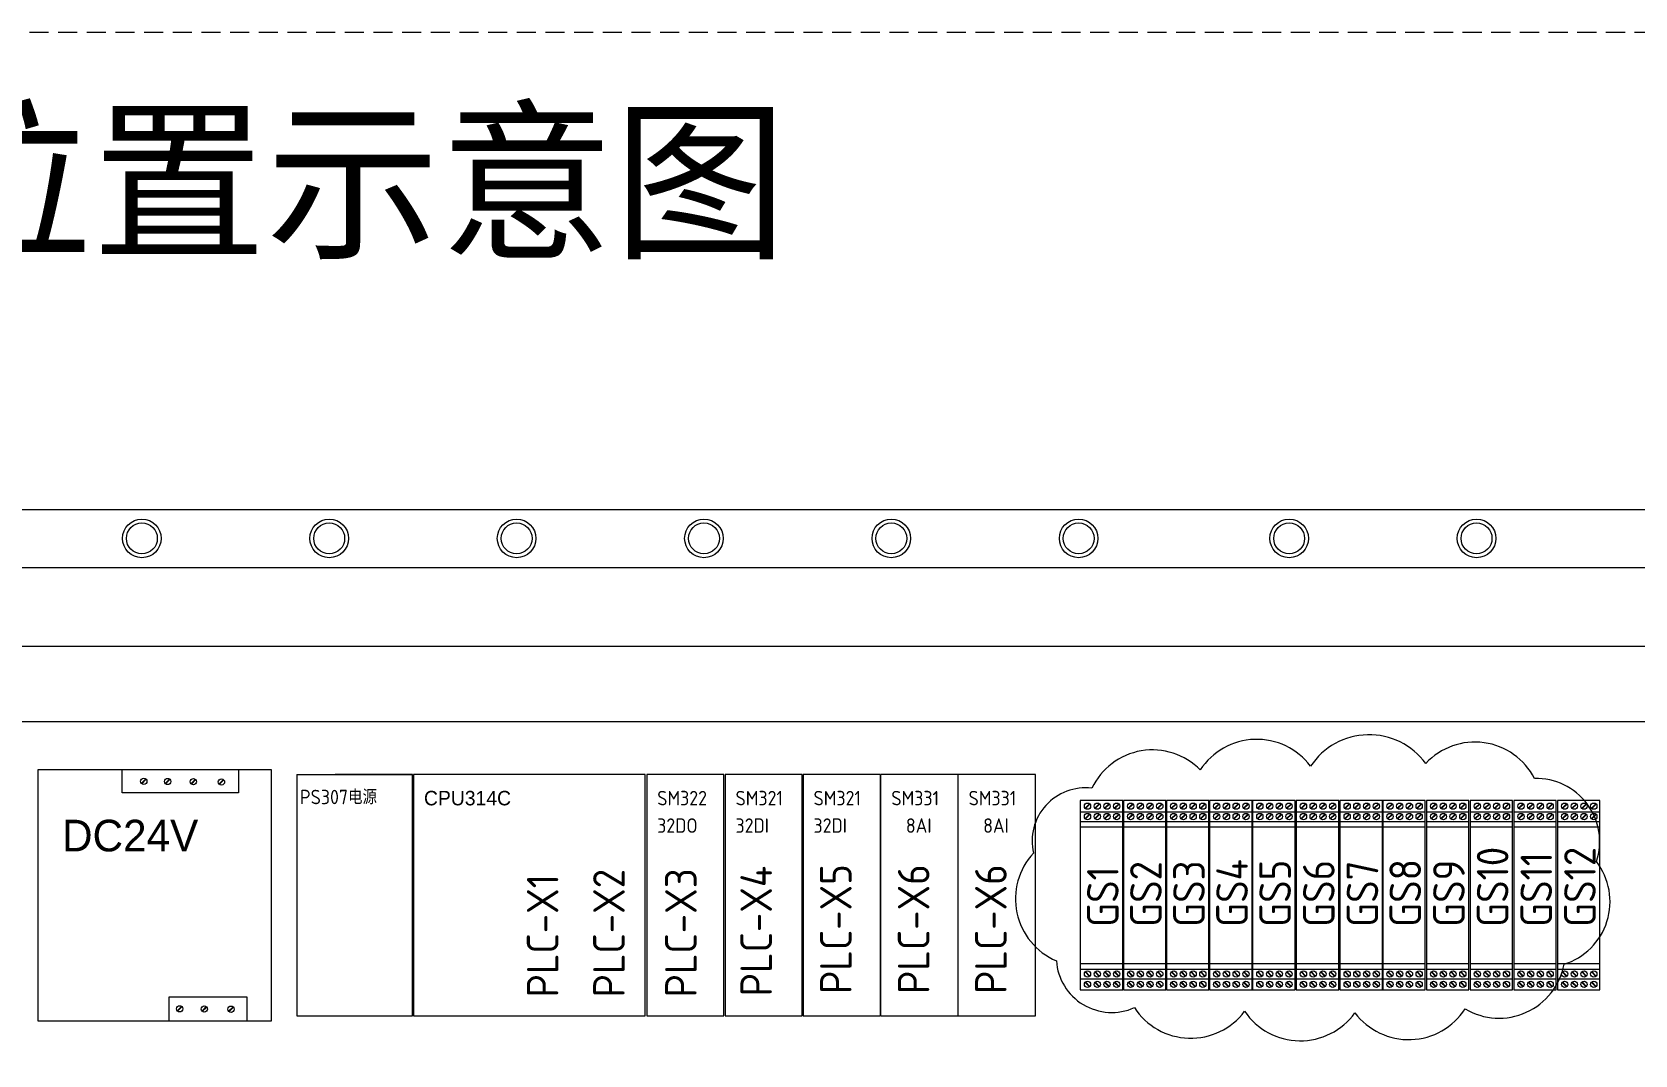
# Model space of a CAD drawing. Header units: millimetres. Extents: x 32721 to 72822, y 57624 to 123188.
# Drawn here: x 37826.9 to 38246.3, y 61917.2 to 62184.8 of the extents above; entities that cross this region are included whole.
import ezdxf

# ---------------------------------------------------------------- set-up
doc = ezdxf.new("R2010")
doc.units = ezdxf.units.MM
doc.header["$LTSCALE"] = 10
doc.linetypes.add('DASHED', pattern=[0.75, 0.5, -0.25])
doc.layers.get('0').update_dxf_attribs({"lineweight": 18})
doc.layers.add('1轮廓实线层', color=7, linetype='Continuous', lineweight=18)
doc.layers.add('6文字层', color=3, linetype='Continuous', lineweight=18)
doc.styles.add('FS', font='')
doc.styles.get("Standard").update_dxf_attribs({"font": 'isocp.shx', "width": 0.707, "bigfont": 'hztxt.shx'})
doc.styles.add('样式 1', font='SIMYOU.TTF', dxfattribs={"width": 0.75})
doc.styles.get('FS').set_extended_font_data('宋体')

msp = doc.modelspace()

# ---------------------------------------------------------------- linework, layer by layer
at = {"layer": '1轮廓实线层'}
for p, q in [((37755.02, 62059.91), (38452.49, 62059.91)), ((37770.18, 62044.74), (38437.33, 62044.74)), ((37794.84, 62024.15), (38412.67, 62024.15)), ((37814.56, 62004.45), (38392.95, 62004.45)), ((37889.55, 61991.81), (37828.4, 61991.81)), ((37828.4, 61991.81), (37828.4, 61926.1)), ((37889.55, 61926.1), (37889.55, 61991.81)), ((37855.47, 61988.24), (37856.63, 61989.4)), ((37855.57, 61988.14), (37856.73, 61989.3)), ((37861.69, 61988.19), (37862.85, 61989.35)), ((37861.79, 61988.08), (37862.95, 61989.25)), ((37868.45, 61988.14), (37869.61, 61989.3)), ((37868.55, 61988.03), (37869.71, 61989.2)), ((37875.79, 61988.08), (37876.95, 61989.25)), ((37875.89, 61987.98), (37877.05, 61989.14)), ((37896.11, 61990.54), (37896.11, 61927.37)), ((37896.11, 61990.54), (37926.43, 61990.54)), ((37926.43, 61990.54), (37906.22, 61990.54)), ((37926.43, 61927.37), (37926.43, 61990.54)), ((37987.32, 61990.54), (37926.67, 61990.54)), ((37926.67, 61990.54), (37926.67, 61927.37)), ((37987.32, 61927.37), (37987.32, 61990.54)), ((38007.92, 61990.54), (37987.7, 61990.54)), ((37987.7, 61990.54), (37987.7, 61927.37)), ((38007.92, 61927.37), (38007.92, 61990.54)), ((38028.41, 61990.54), (38008.19, 61990.54)), ((38008.19, 61990.54), (38008.19, 61927.37)), ((38028.41, 61927.37), (38028.41, 61990.54)), ((38048.81, 61990.54), (38028.6, 61990.54)), ((38028.6, 61990.54), (38028.6, 61927.37)), ((38048.81, 61990.54), (38048.81, 61927.37)), ((38048.96, 61927.37), (38048.96, 61990.54)), ((38069.17, 61990.54), (38048.96, 61990.54)), ((38069.17, 61927.37), (38069.17, 61990.54)), ((38069.17, 61927.37), (38069.17, 61990.54)), ((38089.39, 61990.54), (38069.17, 61990.54)), ((38089.39, 61927.37), (38089.39, 61990.54)), ((37864.83, 61928.71), (37865.99, 61929.87)), ((37864.93, 61928.61), (37866.09, 61929.77)), ((37871.29, 61928.66), (37872.45, 61929.82)), ((37871.39, 61928.56), (37872.56, 61929.72)), ((37878.3, 61928.61), (37879.46, 61929.77)), ((37878.41, 61928.51), (37879.57, 61929.67)), ((37828.4, 61926.1), (37889.55, 61926.1)), ((37896.11, 61927.37), (37926.43, 61927.37)), ((37906.22, 61927.37), (37926.43, 61927.37)), ((37926.67, 61927.37), (37987.32, 61927.37)), ((37987.7, 61927.37), (38007.92, 61927.37)), ((38008.19, 61927.37), (38028.41, 61927.37)), ((38028.6, 61927.37), (38048.81, 61927.37)), ((38048.96, 61927.37), (38069.17, 61927.37)), ((38069.17, 61927.37), (38089.39, 61927.37))]:
    msp.add_line(p, q, dxfattribs=at)
at = {"layer": '1轮廓实线层', "lineweight": 13}
for p, q in [((38112.28, 61983.72), (38101.16, 61983.72)), ((38101.16, 61983.72), (38101.16, 61934.19)), ((38102.41, 61981.74), (38103.57, 61982.9)), ((38102.51, 61981.64), (38103.67, 61982.8)), ((38104.96, 61981.74), (38106.12, 61982.9)), ((38105.06, 61981.64), (38106.22, 61982.8)), ((38107.5, 61981.74), (38108.66, 61982.9)), ((38107.6, 61981.64), (38108.77, 61982.8)), ((38110.05, 61981.74), (38111.21, 61982.9)), ((38110.15, 61981.64), (38111.31, 61982.8)), ((38112.28, 61934.19), (38112.28, 61983.72)), ((38123.55, 61983.72), (38112.43, 61983.72)), ((38112.43, 61983.72), (38112.43, 61934.19)), ((38113.68, 61981.74), (38114.84, 61982.9)), ((38113.78, 61981.64), (38114.95, 61982.8)), ((38116.23, 61981.74), (38117.39, 61982.9)), ((38116.33, 61981.64), (38117.49, 61982.8)), ((38118.77, 61981.74), (38119.94, 61982.9)), ((38118.88, 61981.64), (38120.04, 61982.8)), ((38121.32, 61981.74), (38122.48, 61982.9)), ((38121.42, 61981.64), (38122.58, 61982.8)), ((38123.55, 61934.19), (38123.55, 61983.72)), ((38134.82, 61983.72), (38123.7, 61983.72)), ((38123.7, 61983.72), (38123.7, 61934.19)), ((38124.95, 61981.74), (38126.12, 61982.9)), ((38125.06, 61981.64), (38126.22, 61982.8)), ((38127.5, 61981.74), (38128.66, 61982.9)), ((38127.6, 61981.64), (38128.76, 61982.8)), ((38130.05, 61981.74), (38131.21, 61982.9)), ((38130.15, 61981.64), (38131.31, 61982.8)), ((38132.59, 61981.74), (38133.75, 61982.9)), ((38132.69, 61981.64), (38133.86, 61982.8)), ((38134.82, 61934.19), (38134.82, 61983.72)), ((38146.09, 61983.72), (38134.98, 61983.72)), ((38134.98, 61983.72), (38134.98, 61934.19)), ((38136.23, 61981.74), (38137.39, 61982.9)), ((38136.33, 61981.64), (38137.49, 61982.8)), ((38138.77, 61981.74), (38139.93, 61982.9)), ((38138.87, 61981.64), (38140.04, 61982.8)), ((38141.32, 61981.74), (38142.48, 61982.9)), ((38141.42, 61981.64), (38142.58, 61982.8)), ((38143.86, 61981.74), (38145.03, 61982.9)), ((38143.97, 61981.64), (38145.13, 61982.8)), ((38146.09, 61934.19), (38146.09, 61983.72)), ((38157.37, 61983.72), (38146.25, 61983.72)), ((38146.25, 61983.72), (38146.25, 61934.19)), ((38147.5, 61981.74), (38148.66, 61982.9)), ((38147.6, 61981.64), (38148.76, 61982.8)), ((38150.04, 61981.74), (38151.21, 61982.9)), ((38150.15, 61981.64), (38151.31, 61982.8)), ((38152.59, 61981.74), (38153.75, 61982.9)), ((38152.69, 61981.64), (38153.85, 61982.8)), ((38155.14, 61981.74), (38156.3, 61982.9)), ((38155.24, 61981.64), (38156.4, 61982.8)), ((38157.37, 61934.19), (38157.37, 61983.72)), ((38168.79, 61983.72), (38157.67, 61983.72)), ((38157.67, 61983.72), (38157.67, 61934.19)), ((38158.92, 61981.74), (38160.08, 61982.9)), ((38159.02, 61981.64), (38160.19, 61982.8)), ((38161.47, 61981.74), (38162.63, 61982.9)), ((38161.57, 61981.64), (38162.73, 61982.8)), ((38164.01, 61981.74), (38165.18, 61982.9)), ((38164.12, 61981.64), (38165.28, 61982.8)), ((38166.56, 61981.74), (38167.72, 61982.9)), ((38166.66, 61981.64), (38167.82, 61982.8)), ((38168.79, 61934.19), (38168.79, 61983.72)), ((38180.22, 61983.72), (38169.1, 61983.72)), ((38169.1, 61983.72), (38169.1, 61934.19)), ((38170.35, 61981.74), (38171.51, 61982.9)), ((38170.45, 61981.64), (38171.61, 61982.8)), ((38172.89, 61981.74), (38174.05, 61982.9)), ((38172.99, 61981.64), (38174.16, 61982.8)), ((38175.44, 61981.74), (38176.6, 61982.9)), ((38175.54, 61981.64), (38176.7, 61982.8)), ((38177.98, 61981.74), (38179.15, 61982.9)), ((38178.09, 61981.64), (38179.25, 61982.8)), ((38180.22, 61934.19), (38180.22, 61983.72)), ((38191.42, 61983.72), (38180.3, 61983.72)), ((38180.3, 61983.72), (38180.3, 61934.19)), ((38181.55, 61981.74), (38182.72, 61982.9)), ((38181.66, 61981.64), (38182.82, 61982.8)), ((38184.1, 61981.74), (38185.26, 61982.9)), ((38184.2, 61981.64), (38185.36, 61982.8)), ((38186.65, 61981.74), (38187.81, 61982.9)), ((38186.75, 61981.64), (38187.91, 61982.8)), ((38189.19, 61981.74), (38190.35, 61982.9)), ((38189.29, 61981.64), (38190.46, 61982.8)), ((38191.42, 61934.19), (38191.42, 61983.72)), ((38202.85, 61983.72), (38191.73, 61983.72)), ((38191.73, 61983.72), (38191.73, 61934.19)), ((38192.98, 61981.74), (38194.14, 61982.9)), ((38193.08, 61981.64), (38194.24, 61982.8)), ((38195.53, 61981.74), (38196.69, 61982.9)), ((38195.63, 61981.64), (38196.79, 61982.8)), ((38198.07, 61981.74), (38199.23, 61982.9)), ((38198.17, 61981.64), (38199.33, 61982.8)), ((38200.62, 61981.74), (38201.78, 61982.9)), ((38200.72, 61981.64), (38201.88, 61982.8)), ((38202.85, 61934.19), (38202.85, 61983.72)), ((38214.27, 61983.72), (38203.15, 61983.72)), ((38203.15, 61983.72), (38203.15, 61934.19)), ((38204.4, 61981.74), (38205.57, 61982.9)), ((38204.51, 61981.64), (38205.67, 61982.8)), ((38206.95, 61981.74), (38208.11, 61982.9)), ((38207.05, 61981.64), (38208.21, 61982.8)), ((38209.5, 61981.74), (38210.66, 61982.9)), ((38209.6, 61981.64), (38210.76, 61982.8)), ((38212.04, 61981.74), (38213.2, 61982.9)), ((38212.14, 61981.64), (38213.31, 61982.8)), ((38214.27, 61934.19), (38214.27, 61983.72)), ((38225.7, 61983.72), (38214.58, 61983.72)), ((38214.58, 61983.72), (38214.58, 61934.19)), ((38215.83, 61981.74), (38216.99, 61982.9)), ((38215.93, 61981.64), (38217.09, 61982.8)), ((38218.37, 61981.74), (38219.54, 61982.9)), ((38218.48, 61981.64), (38219.64, 61982.8)), ((38220.92, 61981.74), (38222.08, 61982.9)), ((38221.02, 61981.64), (38222.18, 61982.8)), ((38223.47, 61981.74), (38224.63, 61982.9)), ((38223.57, 61981.64), (38224.73, 61982.8)), ((38225.7, 61934.19), (38225.7, 61983.72)), ((38237.12, 61983.72), (38226, 61983.72)), ((38226, 61983.72), (38226, 61934.19)), ((38227.25, 61981.74), (38228.42, 61982.9)), ((38227.36, 61981.64), (38228.52, 61982.8)), ((38229.8, 61981.74), (38230.96, 61982.9)), ((38229.9, 61981.64), (38231.06, 61982.8)), ((38232.35, 61981.74), (38233.51, 61982.9)), ((38232.45, 61981.64), (38233.61, 61982.8)), ((38234.89, 61981.74), (38236.05, 61982.9)), ((38234.99, 61981.64), (38236.15, 61982.8)), ((38237.12, 61934.19), (38237.12, 61983.72)), ((38101.16, 61980.78), (38112.28, 61980.78)), ((38101.16, 61978.28), (38112.28, 61978.28)), ((38102.41, 61979.02), (38103.57, 61980.19)), ((38102.51, 61978.92), (38103.67, 61980.08)), ((38104.96, 61979.02), (38106.12, 61980.19)), ((38105.06, 61978.92), (38106.22, 61980.08)), ((38107.5, 61979.02), (38108.66, 61980.19)), ((38107.6, 61978.92), (38108.77, 61980.08)), ((38110.05, 61979.02), (38111.21, 61980.19)), ((38110.15, 61978.92), (38111.31, 61980.08)), ((38112.43, 61980.78), (38123.55, 61980.78)), ((38112.43, 61978.28), (38123.55, 61978.28)), ((38113.68, 61979.02), (38114.84, 61980.19)), ((38113.78, 61978.92), (38114.95, 61980.08)), ((38116.23, 61979.02), (38117.39, 61980.19)), ((38116.33, 61978.92), (38117.49, 61980.08)), ((38118.77, 61979.02), (38119.94, 61980.19)), ((38118.88, 61978.92), (38120.04, 61980.08)), ((38121.32, 61979.02), (38122.48, 61980.19)), ((38121.42, 61978.92), (38122.58, 61980.08)), ((38123.7, 61980.78), (38134.82, 61980.78)), ((38123.7, 61978.28), (38134.82, 61978.28)), ((38124.95, 61979.02), (38126.12, 61980.19)), ((38125.06, 61978.92), (38126.22, 61980.08)), ((38127.5, 61979.02), (38128.66, 61980.19)), ((38127.6, 61978.92), (38128.76, 61980.08)), ((38130.05, 61979.02), (38131.21, 61980.19)), ((38130.15, 61978.92), (38131.31, 61980.08)), ((38132.59, 61979.02), (38133.75, 61980.19)), ((38132.69, 61978.92), (38133.86, 61980.08)), ((38134.98, 61980.78), (38146.09, 61980.78)), ((38134.98, 61978.28), (38146.09, 61978.28)), ((38136.23, 61979.02), (38137.39, 61980.19)), ((38136.33, 61978.92), (38137.49, 61980.08)), ((38138.77, 61979.02), (38139.93, 61980.19)), ((38138.87, 61978.92), (38140.04, 61980.08)), ((38141.32, 61979.02), (38142.48, 61980.19)), ((38141.42, 61978.92), (38142.58, 61980.08)), ((38143.86, 61979.02), (38145.03, 61980.19)), ((38143.97, 61978.92), (38145.13, 61980.08)), ((38146.25, 61980.78), (38157.37, 61980.78)), ((38146.25, 61978.28), (38157.37, 61978.28)), ((38147.5, 61979.02), (38148.66, 61980.19)), ((38147.6, 61978.92), (38148.76, 61980.08)), ((38150.04, 61979.02), (38151.21, 61980.19)), ((38150.15, 61978.92), (38151.31, 61980.08)), ((38152.59, 61979.02), (38153.75, 61980.19)), ((38152.69, 61978.92), (38153.85, 61980.08)), ((38155.14, 61979.02), (38156.3, 61980.19)), ((38155.24, 61978.92), (38156.4, 61980.08)), ((38157.67, 61980.78), (38168.79, 61980.78)), ((38157.67, 61978.28), (38168.79, 61978.28)), ((38158.92, 61979.02), (38160.08, 61980.19)), ((38159.02, 61978.92), (38160.19, 61980.08)), ((38161.47, 61979.02), (38162.63, 61980.19)), ((38161.57, 61978.92), (38162.73, 61980.08)), ((38164.01, 61979.02), (38165.18, 61980.19)), ((38164.12, 61978.92), (38165.28, 61980.08)), ((38166.56, 61979.02), (38167.72, 61980.19)), ((38166.66, 61978.92), (38167.82, 61980.08)), ((38169.1, 61980.78), (38180.22, 61980.78)), ((38169.1, 61978.28), (38180.22, 61978.28)), ((38170.35, 61979.02), (38171.51, 61980.19)), ((38170.45, 61978.92), (38171.61, 61980.08)), ((38172.89, 61979.02), (38174.05, 61980.19)), ((38172.99, 61978.92), (38174.16, 61980.08)), ((38175.44, 61979.02), (38176.6, 61980.19)), ((38175.54, 61978.92), (38176.7, 61980.08)), ((38177.98, 61979.02), (38179.15, 61980.19)), ((38178.09, 61978.92), (38179.25, 61980.08)), ((38180.3, 61980.78), (38191.42, 61980.78)), ((38180.3, 61978.28), (38191.42, 61978.28)), ((38181.55, 61979.02), (38182.72, 61980.19)), ((38181.66, 61978.92), (38182.82, 61980.08)), ((38184.1, 61979.02), (38185.26, 61980.19)), ((38184.2, 61978.92), (38185.36, 61980.08)), ((38186.65, 61979.02), (38187.81, 61980.19)), ((38186.75, 61978.92), (38187.91, 61980.08)), ((38189.19, 61979.02), (38190.35, 61980.19)), ((38189.29, 61978.92), (38190.46, 61980.08)), ((38191.73, 61980.78), (38202.85, 61980.78)), ((38191.73, 61978.28), (38202.85, 61978.28)), ((38192.98, 61979.02), (38194.14, 61980.19)), ((38193.08, 61978.92), (38194.24, 61980.08)), ((38195.53, 61979.02), (38196.69, 61980.19)), ((38195.63, 61978.92), (38196.79, 61980.08)), ((38198.07, 61979.02), (38199.23, 61980.19)), ((38198.17, 61978.92), (38199.33, 61980.08)), ((38200.62, 61979.02), (38201.78, 61980.19)), ((38200.72, 61978.92), (38201.88, 61980.08)), ((38203.15, 61980.78), (38214.27, 61980.78)), ((38203.15, 61978.28), (38214.27, 61978.28)), ((38204.4, 61979.02), (38205.57, 61980.19)), ((38204.51, 61978.92), (38205.67, 61980.08)), ((38206.95, 61979.02), (38208.11, 61980.19)), ((38207.05, 61978.92), (38208.21, 61980.08)), ((38209.5, 61979.02), (38210.66, 61980.19)), ((38209.6, 61978.92), (38210.76, 61980.08)), ((38212.04, 61979.02), (38213.2, 61980.19)), ((38212.14, 61978.92), (38213.31, 61980.08)), ((38214.58, 61980.78), (38225.7, 61980.78)), ((38214.58, 61978.28), (38225.7, 61978.28)), ((38215.83, 61979.02), (38216.99, 61980.19)), ((38215.93, 61978.92), (38217.09, 61980.08)), ((38218.37, 61979.02), (38219.54, 61980.19)), ((38218.48, 61978.92), (38219.64, 61980.08)), ((38220.92, 61979.02), (38222.08, 61980.19)), ((38221.02, 61978.92), (38222.18, 61980.08)), ((38223.47, 61979.02), (38224.63, 61980.19)), ((38223.57, 61978.92), (38224.73, 61980.08)), ((38226, 61980.78), (38237.12, 61980.78)), ((38226, 61978.28), (38237.12, 61978.28)), ((38227.25, 61979.02), (38228.42, 61980.19)), ((38227.36, 61978.92), (38228.52, 61980.08)), ((38229.8, 61979.02), (38230.96, 61980.19)), ((38229.9, 61978.92), (38231.06, 61980.08)), ((38232.35, 61979.02), (38233.51, 61980.19)), ((38232.45, 61978.92), (38233.61, 61980.08)), ((38234.89, 61979.02), (38236.05, 61980.19)), ((38234.99, 61978.92), (38236.15, 61980.08)), ((38101.16, 61976.83), (38112.28, 61976.83)), ((38112.43, 61976.83), (38123.55, 61976.83)), ((38123.7, 61976.83), (38134.82, 61976.83)), ((38134.98, 61976.83), (38146.09, 61976.83)), ((38146.25, 61976.83), (38157.37, 61976.83)), ((38157.67, 61976.83), (38168.79, 61976.83)), ((38169.1, 61976.83), (38180.22, 61976.83)), ((38180.3, 61976.83), (38191.42, 61976.83)), ((38191.73, 61976.83), (38202.85, 61976.83)), ((38203.15, 61976.83), (38214.27, 61976.83)), ((38214.58, 61976.83), (38225.7, 61976.83)), ((38226, 61976.83), (38237.12, 61976.83)), ((38101.16, 61941.08), (38112.28, 61941.08)), ((38112.43, 61941.08), (38123.55, 61941.08)), ((38123.7, 61941.08), (38134.82, 61941.08)), ((38134.98, 61941.08), (38146.09, 61941.08)), ((38146.25, 61941.08), (38157.37, 61941.08)), ((38157.67, 61941.08), (38168.79, 61941.08)), ((38169.1, 61941.08), (38180.22, 61941.08)), ((38180.3, 61941.08), (38191.42, 61941.08)), ((38191.73, 61941.08), (38202.85, 61941.08)), ((38203.15, 61941.08), (38214.27, 61941.08)), ((38214.58, 61941.08), (38225.7, 61941.08)), ((38226, 61941.08), (38237.12, 61941.08)), ((38101.16, 61939.63), (38112.28, 61939.63)), ((38101.16, 61937.13), (38112.28, 61937.13)), ((38102.41, 61938.89), (38103.57, 61937.73)), ((38102.51, 61938.99), (38103.67, 61937.83)), ((38102.51, 61936.28), (38103.67, 61935.11)), ((38104.96, 61938.89), (38106.12, 61937.73)), ((38105.06, 61938.99), (38106.22, 61937.83)), ((38105.06, 61936.28), (38106.22, 61935.11)), ((38107.5, 61938.89), (38108.66, 61937.73)), ((38107.6, 61938.99), (38108.77, 61937.83)), ((38107.6, 61936.28), (38108.77, 61935.11)), ((38110.05, 61938.89), (38111.21, 61937.73)), ((38110.15, 61938.99), (38111.31, 61937.83)), ((38110.15, 61936.28), (38111.31, 61935.11)), ((38112.43, 61939.63), (38123.55, 61939.63)), ((38112.43, 61937.13), (38123.55, 61937.13)), ((38113.68, 61938.89), (38114.84, 61937.73)), ((38113.78, 61938.99), (38114.95, 61937.83)), ((38113.78, 61936.28), (38114.95, 61935.11)), ((38116.23, 61938.89), (38117.39, 61937.73)), ((38116.33, 61938.99), (38117.49, 61937.83)), ((38116.33, 61936.28), (38117.49, 61935.11)), ((38118.77, 61938.89), (38119.94, 61937.73)), ((38118.88, 61938.99), (38120.04, 61937.83)), ((38118.88, 61936.28), (38120.04, 61935.11)), ((38121.32, 61938.89), (38122.48, 61937.73)), ((38121.42, 61938.99), (38122.58, 61937.83)), ((38121.42, 61936.28), (38122.58, 61935.11)), ((38123.7, 61939.63), (38134.82, 61939.63)), ((38123.7, 61937.13), (38134.82, 61937.13)), ((38124.95, 61938.89), (38126.12, 61937.73)), ((38125.06, 61938.99), (38126.22, 61937.83)), ((38125.06, 61936.28), (38126.22, 61935.11)), ((38127.5, 61938.89), (38128.66, 61937.73)), ((38127.6, 61938.99), (38128.76, 61937.83)), ((38127.6, 61936.28), (38128.76, 61935.11)), ((38130.05, 61938.89), (38131.21, 61937.73)), ((38130.15, 61938.99), (38131.31, 61937.83)), ((38130.15, 61936.28), (38131.31, 61935.11)), ((38132.59, 61938.89), (38133.75, 61937.73)), ((38132.69, 61938.99), (38133.86, 61937.83)), ((38132.69, 61936.28), (38133.86, 61935.11)), ((38134.98, 61939.63), (38146.09, 61939.63)), ((38134.98, 61937.13), (38146.09, 61937.13)), ((38136.23, 61938.89), (38137.39, 61937.73)), ((38136.33, 61938.99), (38137.49, 61937.83)), ((38136.33, 61936.28), (38137.49, 61935.11)), ((38138.77, 61938.89), (38139.93, 61937.73)), ((38138.87, 61938.99), (38140.04, 61937.83)), ((38138.87, 61936.28), (38140.04, 61935.11)), ((38141.32, 61938.89), (38142.48, 61937.73)), ((38141.42, 61938.99), (38142.58, 61937.83)), ((38141.42, 61936.28), (38142.58, 61935.11)), ((38143.86, 61938.89), (38145.03, 61937.73)), ((38143.97, 61938.99), (38145.13, 61937.83)), ((38143.97, 61936.28), (38145.13, 61935.11)), ((38146.25, 61939.63), (38157.37, 61939.63)), ((38146.25, 61937.13), (38157.37, 61937.13)), ((38147.5, 61938.89), (38148.66, 61937.73)), ((38147.6, 61938.99), (38148.76, 61937.83)), ((38147.6, 61936.28), (38148.76, 61935.11)), ((38150.04, 61938.89), (38151.21, 61937.73)), ((38150.15, 61938.99), (38151.31, 61937.83)), ((38150.15, 61936.28), (38151.31, 61935.11)), ((38152.59, 61938.89), (38153.75, 61937.73)), ((38152.69, 61938.99), (38153.85, 61937.83)), ((38152.69, 61936.28), (38153.85, 61935.11)), ((38155.14, 61938.89), (38156.3, 61937.73)), ((38155.24, 61938.99), (38156.4, 61937.83)), ((38155.24, 61936.28), (38156.4, 61935.11)), ((38157.67, 61939.63), (38168.79, 61939.63)), ((38157.67, 61937.13), (38168.79, 61937.13)), ((38158.92, 61938.89), (38160.08, 61937.73)), ((38159.02, 61938.99), (38160.19, 61937.83)), ((38159.02, 61936.28), (38160.19, 61935.11)), ((38161.47, 61938.89), (38162.63, 61937.73)), ((38161.57, 61938.99), (38162.73, 61937.83)), ((38161.57, 61936.28), (38162.73, 61935.11)), ((38164.01, 61938.89), (38165.18, 61937.73)), ((38164.12, 61938.99), (38165.28, 61937.83)), ((38164.12, 61936.28), (38165.28, 61935.11)), ((38166.56, 61938.89), (38167.72, 61937.73)), ((38166.66, 61938.99), (38167.82, 61937.83)), ((38166.66, 61936.28), (38167.82, 61935.11)), ((38169.1, 61939.63), (38180.22, 61939.63)), ((38169.1, 61937.13), (38180.22, 61937.13)), ((38170.35, 61938.89), (38171.51, 61937.73)), ((38170.45, 61938.99), (38171.61, 61937.83)), ((38170.45, 61936.28), (38171.61, 61935.11)), ((38172.89, 61938.89), (38174.05, 61937.73)), ((38172.99, 61938.99), (38174.16, 61937.83)), ((38172.99, 61936.28), (38174.16, 61935.11)), ((38175.44, 61938.89), (38176.6, 61937.73)), ((38175.54, 61938.99), (38176.7, 61937.83)), ((38175.54, 61936.28), (38176.7, 61935.11)), ((38177.98, 61938.89), (38179.15, 61937.73)), ((38178.09, 61938.99), (38179.25, 61937.83)), ((38178.09, 61936.28), (38179.25, 61935.11)), ((38180.3, 61939.63), (38191.42, 61939.63)), ((38180.3, 61937.13), (38191.42, 61937.13)), ((38181.55, 61938.89), (38182.72, 61937.73)), ((38181.66, 61938.99), (38182.82, 61937.83)), ((38181.66, 61936.28), (38182.82, 61935.11)), ((38184.1, 61938.89), (38185.26, 61937.73)), ((38184.2, 61938.99), (38185.36, 61937.83)), ((38184.2, 61936.28), (38185.36, 61935.11)), ((38186.65, 61938.89), (38187.81, 61937.73)), ((38186.75, 61938.99), (38187.91, 61937.83)), ((38186.75, 61936.28), (38187.91, 61935.11)), ((38189.19, 61938.89), (38190.35, 61937.73)), ((38189.29, 61938.99), (38190.46, 61937.83)), ((38189.29, 61936.28), (38190.46, 61935.11)), ((38191.73, 61939.63), (38202.85, 61939.63)), ((38191.73, 61937.13), (38202.85, 61937.13)), ((38192.98, 61938.89), (38194.14, 61937.73)), ((38193.08, 61938.99), (38194.24, 61937.83)), ((38193.08, 61936.28), (38194.24, 61935.11)), ((38195.53, 61938.89), (38196.69, 61937.73)), ((38195.63, 61938.99), (38196.79, 61937.83)), ((38195.63, 61936.28), (38196.79, 61935.11)), ((38198.07, 61938.89), (38199.23, 61937.73)), ((38198.17, 61938.99), (38199.33, 61937.83)), ((38198.17, 61936.28), (38199.33, 61935.11)), ((38200.62, 61938.89), (38201.78, 61937.73)), ((38200.72, 61938.99), (38201.88, 61937.83)), ((38200.72, 61936.28), (38201.88, 61935.11)), ((38203.15, 61939.63), (38214.27, 61939.63)), ((38203.15, 61937.13), (38214.27, 61937.13)), ((38204.4, 61938.89), (38205.57, 61937.73)), ((38204.51, 61938.99), (38205.67, 61937.83)), ((38204.51, 61936.28), (38205.67, 61935.11)), ((38206.95, 61938.89), (38208.11, 61937.73)), ((38207.05, 61938.99), (38208.21, 61937.83)), ((38207.05, 61936.28), (38208.21, 61935.11)), ((38209.5, 61938.89), (38210.66, 61937.73)), ((38209.6, 61938.99), (38210.76, 61937.83)), ((38209.6, 61936.28), (38210.76, 61935.11)), ((38212.04, 61938.89), (38213.2, 61937.73)), ((38212.14, 61938.99), (38213.31, 61937.83)), ((38212.14, 61936.28), (38213.31, 61935.11)), ((38214.58, 61939.63), (38225.7, 61939.63)), ((38214.58, 61937.13), (38225.7, 61937.13)), ((38215.83, 61938.89), (38216.99, 61937.73)), ((38215.93, 61938.99), (38217.09, 61937.83)), ((38215.93, 61936.28), (38217.09, 61935.11)), ((38218.37, 61938.89), (38219.54, 61937.73)), ((38218.48, 61938.99), (38219.64, 61937.83)), ((38218.48, 61936.28), (38219.64, 61935.11)), ((38220.92, 61938.89), (38222.08, 61937.73)), ((38221.02, 61938.99), (38222.18, 61937.83)), ((38221.02, 61936.28), (38222.18, 61935.11)), ((38223.47, 61938.89), (38224.63, 61937.73)), ((38223.57, 61938.99), (38224.73, 61937.83)), ((38223.57, 61936.28), (38224.73, 61935.11)), ((38226, 61939.63), (38237.12, 61939.63)), ((38226, 61937.13), (38237.12, 61937.13)), ((38227.25, 61938.89), (38228.42, 61937.73)), ((38227.36, 61938.99), (38228.52, 61937.83)), ((38227.36, 61936.28), (38228.52, 61935.11)), ((38229.8, 61938.89), (38230.96, 61937.73)), ((38229.9, 61938.99), (38231.06, 61937.83)), ((38229.9, 61936.28), (38231.06, 61935.11)), ((38232.35, 61938.89), (38233.51, 61937.73)), ((38232.45, 61938.99), (38233.61, 61937.83)), ((38232.45, 61936.28), (38233.61, 61935.11)), ((38234.89, 61938.89), (38236.05, 61937.73)), ((38234.99, 61938.99), (38236.15, 61937.83)), ((38234.99, 61936.28), (38236.15, 61935.11)), ((38101.16, 61934.19), (38112.28, 61934.19)), ((38102.41, 61936.17), (38103.57, 61935.01)), ((38104.96, 61936.17), (38106.12, 61935.01)), ((38107.5, 61936.17), (38108.66, 61935.01)), ((38110.05, 61936.17), (38111.21, 61935.01)), ((38112.43, 61934.19), (38123.55, 61934.19)), ((38113.68, 61936.17), (38114.84, 61935.01)), ((38116.23, 61936.17), (38117.39, 61935.01)), ((38118.77, 61936.17), (38119.94, 61935.01)), ((38121.32, 61936.17), (38122.48, 61935.01)), ((38123.7, 61934.19), (38134.82, 61934.19)), ((38124.95, 61936.17), (38126.12, 61935.01)), ((38127.5, 61936.17), (38128.66, 61935.01)), ((38130.05, 61936.17), (38131.21, 61935.01)), ((38132.59, 61936.17), (38133.75, 61935.01)), ((38134.98, 61934.19), (38146.09, 61934.19)), ((38136.23, 61936.17), (38137.39, 61935.01)), ((38138.77, 61936.17), (38139.93, 61935.01)), ((38141.32, 61936.17), (38142.48, 61935.01)), ((38143.86, 61936.17), (38145.03, 61935.01)), ((38146.25, 61934.19), (38157.37, 61934.19)), ((38147.5, 61936.17), (38148.66, 61935.01)), ((38150.04, 61936.17), (38151.21, 61935.01)), ((38152.59, 61936.17), (38153.75, 61935.01)), ((38155.14, 61936.17), (38156.3, 61935.01)), ((38157.67, 61934.19), (38168.79, 61934.19)), ((38158.92, 61936.17), (38160.08, 61935.01)), ((38161.47, 61936.17), (38162.63, 61935.01)), ((38164.01, 61936.17), (38165.18, 61935.01)), ((38166.56, 61936.17), (38167.72, 61935.01)), ((38169.1, 61934.19), (38180.22, 61934.19)), ((38170.35, 61936.17), (38171.51, 61935.01)), ((38172.89, 61936.17), (38174.05, 61935.01)), ((38175.44, 61936.17), (38176.6, 61935.01)), ((38177.98, 61936.17), (38179.15, 61935.01)), ((38180.3, 61934.19), (38191.42, 61934.19)), ((38181.55, 61936.17), (38182.72, 61935.01)), ((38184.1, 61936.17), (38185.26, 61935.01)), ((38186.65, 61936.17), (38187.81, 61935.01)), ((38189.19, 61936.17), (38190.35, 61935.01)), ((38191.73, 61934.19), (38202.85, 61934.19)), ((38192.98, 61936.17), (38194.14, 61935.01)), ((38195.53, 61936.17), (38196.69, 61935.01)), ((38198.07, 61936.17), (38199.23, 61935.01)), ((38200.62, 61936.17), (38201.78, 61935.01)), ((38203.15, 61934.19), (38214.27, 61934.19)), ((38204.4, 61936.17), (38205.57, 61935.01)), ((38206.95, 61936.17), (38208.11, 61935.01)), ((38209.5, 61936.17), (38210.66, 61935.01)), ((38212.04, 61936.17), (38213.2, 61935.01)), ((38214.58, 61934.19), (38225.7, 61934.19)), ((38215.83, 61936.17), (38216.99, 61935.01)), ((38218.37, 61936.17), (38219.54, 61935.01)), ((38220.92, 61936.17), (38222.08, 61935.01)), ((38223.47, 61936.17), (38224.63, 61935.01)), ((38226, 61934.19), (38237.12, 61934.19)), ((38227.25, 61936.17), (38228.42, 61935.01)), ((38229.8, 61936.17), (38230.96, 61935.01)), ((38232.35, 61936.17), (38233.51, 61935.01)), ((38234.89, 61936.17), (38236.05, 61935.01))]:
    msp.add_line(p, q, dxfattribs=at)
at = {"layer": '1轮廓实线层', "linetype": 'DASHED'}
msp.add_lwpolyline([(37616.2, 62184.8), (38552.14, 62184.8), (38552.14, 61318.65), (37616.2, 61318.65)], close=True, dxfattribs=at)
at = {"layer": '1轮廓实线层', "color": 1}
msp.add_lwpolyline([(38161.4, 61992.73, 0.520567), (38132.56, 61991.75, 0.520567), (38104.18, 61986.95, 0.520567), (38088.89, 61969.98, 0.520567), (38094.89, 61941.82, 0.520567), (38115.31, 61929.55, 0.520567), (38144.16, 61928.6, 0.520567), (38173.01, 61928.2, 0.520567), (38201.86, 61929.23, 0.520567), (38227.75, 61940.91, 0.520567), (38236.22, 61967.76, 0.520567), (38220, 61989.51, 0.520567), (38191.56, 61993.44, 0.520567)], format="xyb", close=True, dxfattribs=at)
at = {"layer": '1轮廓实线层'}
for points in [[(37880.87, 61991.81), (37880.87, 61985.73), (37850.4, 61985.73), (37850.4, 61991.81)], [(37862.7, 61926.1), (37862.7, 61932.38), (37883.06, 61932.38), (37883.06, 61926.1)]]:
    msp.add_lwpolyline(points, dxfattribs=at)
for centre, radius in [((37855.6, 62052.32), 5.05), ((37855.6, 62052.32), 4.04), ((37904.62, 62052.32), 5.05), ((37904.62, 62052.32), 4.04), ((37953.65, 62052.32), 5.05), ((37953.65, 62052.32), 4.04), ((38002.67, 62052.32), 5.05), ((38002.67, 62052.32), 4.04), ((38051.7, 62052.32), 5.05), ((38051.7, 62052.32), 4.04), ((38100.72, 62052.32), 5.05), ((38100.72, 62052.32), 4.04), ((38155.81, 62052.32), 5.05), ((38155.81, 62052.32), 4.04), ((38204.84, 62052.32), 5.05), ((38204.84, 62052.32), 4.04), ((37856.1, 61988.77), 0.821), ((37862.32, 61988.72), 0.821), ((37869.08, 61988.67), 0.821), ((37876.42, 61988.61), 0.821), ((37865.46, 61929.24), 0.821), ((37871.92, 61929.19), 0.821), ((37878.93, 61929.14), 0.821)]:
    msp.add_circle(centre, radius, dxfattribs=at)
at = {"layer": '1轮廓实线层', "lineweight": 13}
for centre in [(38103.04, 61982.27), (38105.59, 61982.27), (38108.13, 61982.27), (38110.68, 61982.27), (38114.31, 61982.27), (38116.86, 61982.27), (38119.41, 61982.27), (38121.95, 61982.27), (38125.59, 61982.27), (38128.13, 61982.27), (38130.68, 61982.27), (38133.22, 61982.27), (38136.86, 61982.27), (38139.4, 61982.27), (38141.95, 61982.27), (38144.49, 61982.27), (38148.13, 61982.27), (38150.68, 61982.27), (38153.22, 61982.27), (38155.77, 61982.27), (38159.55, 61982.27), (38162.1, 61982.27), (38164.65, 61982.27), (38167.19, 61982.27), (38170.98, 61982.27), (38173.52, 61982.27), (38176.07, 61982.27), (38178.62, 61982.27), (38182.19, 61982.27), (38184.73, 61982.27), (38187.28, 61982.27), (38189.82, 61982.27), (38193.61, 61982.27), (38196.16, 61982.27), (38198.7, 61982.27), (38201.25, 61982.27), (38205.04, 61982.27), (38207.58, 61982.27), (38210.13, 61982.27), (38212.67, 61982.27), (38216.46, 61982.27), (38219.01, 61982.27), (38221.55, 61982.27), (38224.1, 61982.27), (38227.89, 61982.27), (38230.43, 61982.27), (38232.98, 61982.27), (38235.52, 61982.27), (38103.04, 61979.55), (38105.59, 61979.55), (38108.13, 61979.55), (38110.68, 61979.55), (38114.31, 61979.55), (38116.86, 61979.55), (38119.41, 61979.55), (38121.95, 61979.55), (38125.59, 61979.55), (38128.13, 61979.55), (38130.68, 61979.55), (38133.22, 61979.55), (38136.86, 61979.55), (38139.4, 61979.55), (38141.95, 61979.55), (38144.49, 61979.55), (38148.13, 61979.55), (38150.68, 61979.55), (38153.22, 61979.55), (38155.77, 61979.55), (38159.55, 61979.55), (38162.1, 61979.55), (38164.65, 61979.55), (38167.19, 61979.55), (38170.98, 61979.55), (38173.52, 61979.55), (38176.07, 61979.55), (38178.62, 61979.55), (38182.19, 61979.55), (38184.73, 61979.55), (38187.28, 61979.55), (38189.82, 61979.55), (38193.61, 61979.55), (38196.16, 61979.55), (38198.7, 61979.55), (38201.25, 61979.55), (38205.04, 61979.55), (38207.58, 61979.55), (38210.13, 61979.55), (38212.67, 61979.55), (38216.46, 61979.55), (38219.01, 61979.55), (38221.55, 61979.55), (38224.1, 61979.55), (38227.89, 61979.55), (38230.43, 61979.55), (38232.98, 61979.55), (38235.52, 61979.55), (38103.04, 61938.36), (38103.04, 61935.64), (38105.59, 61938.36), (38105.59, 61935.64), (38108.13, 61938.36), (38108.13, 61935.64), (38110.68, 61938.36), (38110.68, 61935.64), (38114.31, 61938.36), (38114.31, 61935.64), (38116.86, 61938.36), (38116.86, 61935.64), (38119.41, 61938.36), (38119.41, 61935.64), (38121.95, 61938.36), (38121.95, 61935.64), (38125.59, 61938.36), (38125.59, 61935.64), (38128.13, 61938.36), (38128.13, 61935.64), (38130.68, 61938.36), (38130.68, 61935.64), (38133.22, 61938.36), (38133.22, 61935.64), (38136.86, 61938.36), (38136.86, 61935.64), (38139.4, 61938.36), (38139.4, 61935.64), (38141.95, 61938.36), (38141.95, 61935.64), (38144.49, 61938.36), (38144.49, 61935.64), (38148.13, 61938.36), (38148.13, 61935.64), (38150.68, 61938.36), (38150.68, 61935.64), (38153.22, 61938.36), (38153.22, 61935.64), (38155.77, 61938.36), (38155.77, 61935.64), (38159.55, 61938.36), (38159.55, 61935.64), (38162.1, 61938.36), (38162.1, 61935.64), (38164.65, 61938.36), (38164.65, 61935.64), (38167.19, 61938.36), (38167.19, 61935.64), (38170.98, 61938.36), (38170.98, 61935.64), (38173.52, 61938.36), (38173.52, 61935.64), (38176.07, 61938.36), (38176.07, 61935.64), (38178.62, 61938.36), (38178.62, 61935.64), (38182.19, 61938.36), (38182.19, 61935.64), (38184.73, 61938.36), (38184.73, 61935.64), (38187.28, 61938.36), (38187.28, 61935.64), (38189.82, 61938.36), (38189.82, 61935.64), (38193.61, 61938.36), (38193.61, 61935.64), (38196.16, 61938.36), (38196.16, 61935.64), (38198.7, 61938.36), (38198.7, 61935.64), (38201.25, 61938.36), (38201.25, 61935.64), (38205.04, 61938.36), (38205.04, 61935.64), (38207.58, 61938.36), (38207.58, 61935.64), (38210.13, 61938.36), (38210.13, 61935.64), (38212.67, 61938.36), (38212.67, 61935.64), (38216.46, 61938.36), (38216.46, 61935.64), (38219.01, 61938.36), (38219.01, 61935.64), (38221.55, 61938.36), (38221.55, 61935.64), (38224.1, 61938.36), (38224.1, 61935.64), (38227.89, 61938.36), (38227.89, 61935.64), (38230.43, 61938.36), (38230.43, 61935.64), (38232.98, 61938.36), (38232.98, 61935.64), (38235.52, 61938.36), (38235.52, 61935.64)]:
    msp.add_circle(centre, 0.821, dxfattribs=at)

# ---------------------------------------------------------------- texts
at = {"color": 3, "style": 'FS'}
msp.add_text('说明：位置示意图', height=33.333, dxfattribs=at).set_placement((37660.75, 62128.97))
at = {"layer": '1轮廓实线层'}
for s, p in [('PS307电源', (37896.95, 61982.77)), ('SM322', (37990.44, 61982.48)), ('SM321', (38010.93, 61982.48)), ('SM321', (38031.34, 61982.48)), ('SM331', (38051.7, 61982.48)), ('SM331', (38071.91, 61982.48)), ('32DO', (37990.44, 61975.29)), ('32DI', (38010.93, 61975.29)), ('32DI', (38031.34, 61975.29)), ('8AI', (38055.51, 61975.29)), ('8AI', (38075.73, 61975.29))]:
    msp.add_text(s, height=3.785, rotation=360, dxfattribs=at).set_placement(p)
at = {"layer": '1轮廓实线层', "style": '样式 1'}
msp.add_text('CPU314C', height=3.785, rotation=360, dxfattribs=at).set_placement((37929.41, 61982.48))
at = {"layer": '6文字层', "style": '样式 1'}
msp.add_text('DC24V', height=8.269, rotation=360, dxfattribs=at).set_placement((37834.71, 61970.44))
at = {"layer": '6文字层'}
for s, p in [('GS10', (38213.18, 61950.66)), ('GS12', (38236.03, 61950.66)), ('PLC-X4', (38020.48, 61932.52)), ('PLC-X5', (38041.32, 61933.12)), ('PLC-X6', (38061.68, 61933.12)), ('PLC-X6', (38081.89, 61933.12)), ('GS2', (38122.46, 61950.66)), ('GS3', (38133.73, 61950.66)), ('GS4', (38145, 61950.66)), ('GS5', (38156.27, 61950.66)), ('GS6', (38167.7, 61950.66)), ('GS7', (38179.12, 61950.66)), ('GS8', (38190.33, 61950.66)), ('GS9', (38201.75, 61950.66)), ('GS11', (38224.6, 61950.66)), ('PLC-X1', (37964.6, 61932.22)), ('PLC-X2', (37981.95, 61932.22)), ('PLC-X3', (38000.78, 61932.22)), ('GS1', (38111.18, 61950.66))]:
    msp.add_text(s, height=8.269, rotation=90, dxfattribs=at).set_placement(p)

doc.saveas('drawing.dxf')
